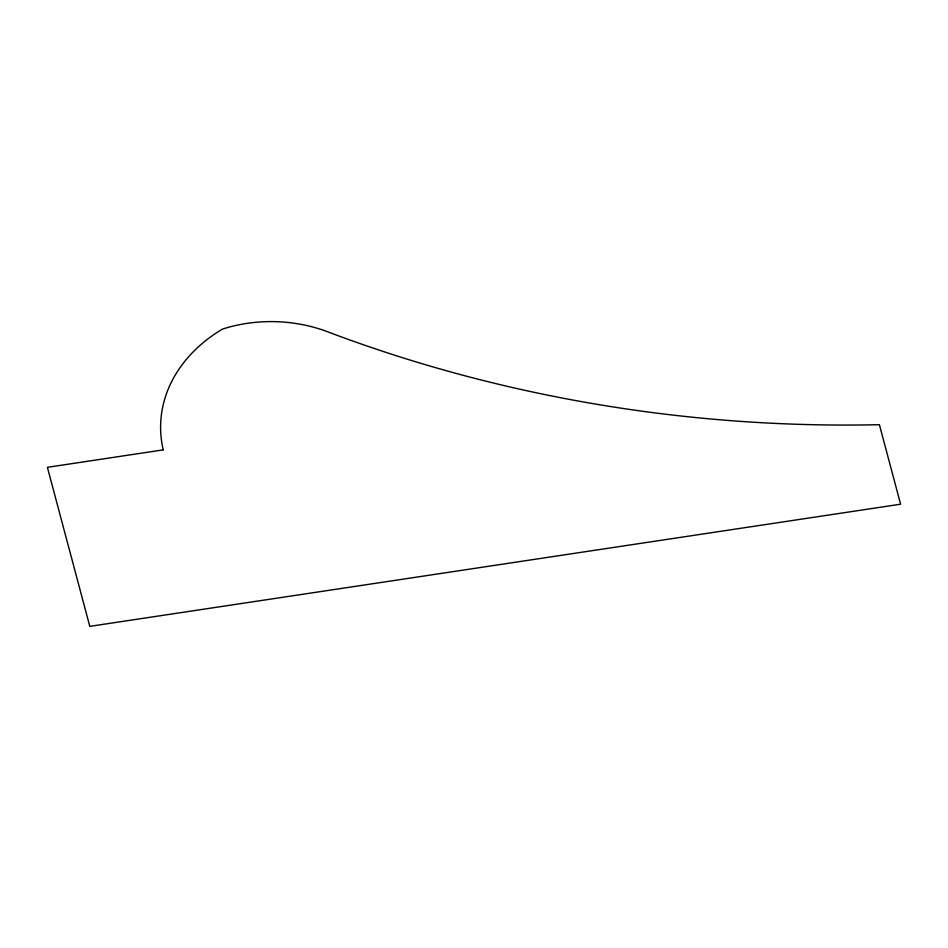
<?xml version="1.0" encoding="UTF-8"?>
<svg xmlns="http://www.w3.org/2000/svg" width="948" height="948" viewBox="0 0 948 948"><rect width="100%" height="100%" fill="white"/><g stroke="black" fill="none" stroke-linecap="round" stroke-linejoin="round"><path stroke-width="1.42" d="M163.234 449.873L47.4 467.328L89.799 626.355L900.6 504.206L879.4 424.692A1177.617 920.33 1.9 0 1 327.297 331.646A128.596 100.5 1.9 0 0 222.377 329.134A160.366 125.337 1.9 0 0 163.234 449.873"/></g></svg>
